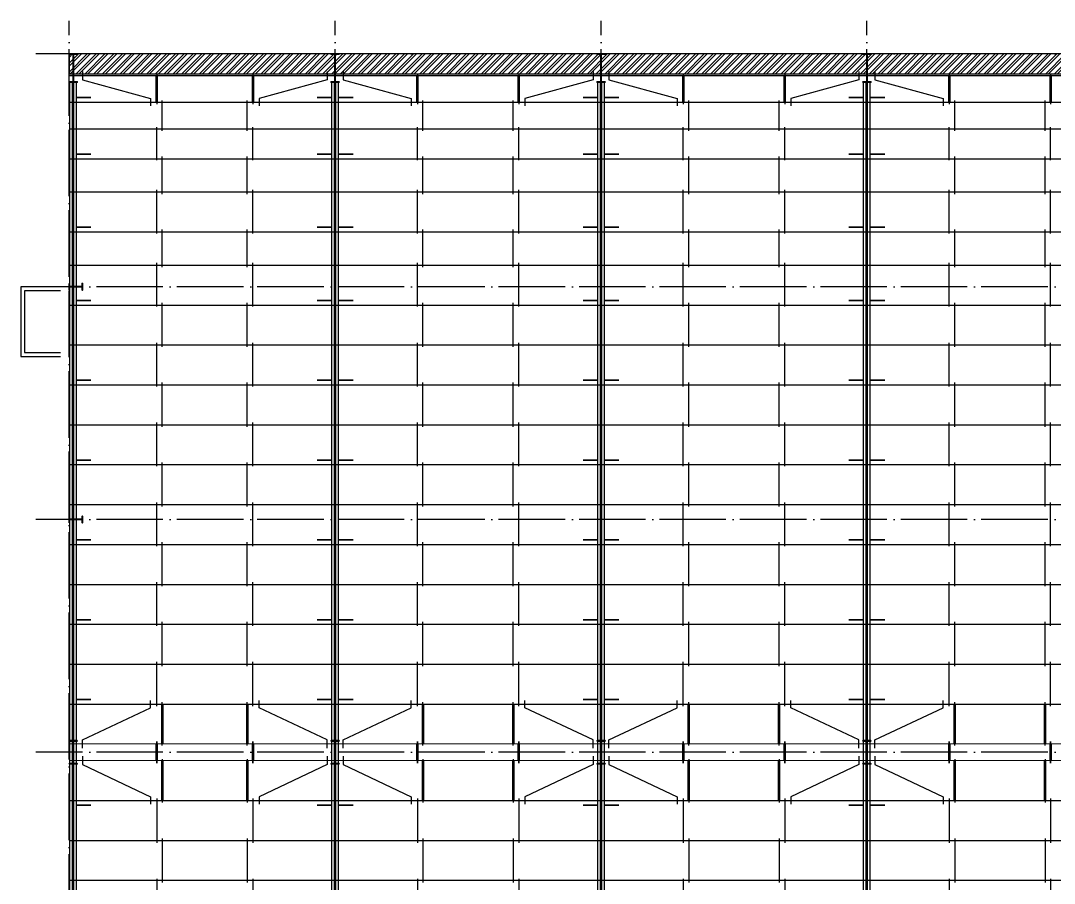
# Model space of a CAD drawing. Extents: x 492302 to 683319, y -252071 to 755100.
# Drawn here: x 526029 to 557127, y 209929 to 235869 of the extents above; entities that cross this region are included whole.
import ezdxf

# ---------------------------------------------------------------- set-up
doc = ezdxf.new("R2010")
doc.units = 0
doc.header["$LTSCALE"] = 1000
doc.header["$MEASUREMENT"] = 0
doc.linetypes.add('DASH', pattern=[0.35, 0.25, -0.1])
doc.linetypes.add('DOTE', pattern=[2.42, 2, -0.2, 0.02, -0.2])
for name, color, linetype in [('0 - 屋顶线', 150, 'Continuous'), ('3T_WOOD', 21, 'Continuous'), ('DOTE', 14, 'DOTE'), ('SURFACE', 6, 'Continuous'), ('屋面隅撑', 7, 'Continuous'), ('檩条拉条', 253, 'Continuous')]:
    doc.layers.add(name, color=color, linetype=linetype)
doc.layers.add('Pkpm_柱子', color=3, linetype='Continuous', lineweight=35)

# ---------------------------------------------------------------- blocks, each defined once
blk = doc.blocks.new('AW3423W423423423')
at = {"layer": 'Pkpm_柱子'}
for points in [[(389957, 234869), (389957, 234857), (389842, 234857), (389842, 234031), (389957, 234031), (389957, 234019), (389717, 234019), (389717, 234031), (389832, 234031), (389832, 234857), (389717, 234857), (389717, 234869)], [(397837, 234869), (397837, 234857), (397722, 234857), (397722, 234031), (397837, 234031), (397837, 234019), (397597, 234019), (397597, 234031), (397712, 234031), (397712, 234857), (397597, 234857), (397597, 234869)], [(405837, 234869), (405837, 234857), (405722, 234857), (405722, 234031), (405837, 234031), (405837, 234019), (405597, 234019), (405597, 234031), (405712, 234031), (405712, 234857), (405597, 234857), (405597, 234869)], [(413837, 234869), (413837, 234857), (413722, 234857), (413722, 234031), (413837, 234031), (413837, 234019), (413597, 234019), (413597, 234031), (413712, 234031), (413712, 234857), (413597, 234857), (413597, 234869)], [(389717, 227969), (389729, 227969), (389729, 227874), (390105, 227874), (390105, 227969), (390117, 227969), (390117, 227769), (390105, 227769), (390105, 227864), (389729, 227864), (389729, 227769), (389717, 227769)], [(389717, 220969), (389729, 220969), (389729, 220874), (390105, 220874), (390105, 220969), (390117, 220969), (390117, 220769), (390105, 220769), (390105, 220864), (389729, 220864), (389729, 220769), (389717, 220769)], [(389957, 214219), (389957, 214207), (389842, 214207), (389842, 213531), (389957, 213531), (389957, 213519), (389717, 213519), (389717, 213531), (389832, 213531), (389832, 214207), (389717, 214207), (389717, 214219)], [(397837, 214219), (397837, 214207), (397722, 214207), (397722, 213531), (397837, 213531), (397837, 213519), (397597, 213519), (397597, 213531), (397712, 213531), (397712, 214207), (397597, 214207), (397597, 214219)], [(405837, 214219), (405837, 214207), (405722, 214207), (405722, 213531), (405837, 213531), (405837, 213519), (405597, 213519), (405597, 213531), (405712, 213531), (405712, 214207), (405597, 214207), (405597, 214219)], [(413837, 214219), (413837, 214207), (413722, 214207), (413722, 213531), (413837, 213531), (413837, 213519), (413597, 213519), (413597, 213531), (413712, 213531), (413712, 214207), (413597, 214207), (413597, 214219)]]:
    blk.add_hatch(color=256, dxfattribs=at).paths.add_polyline_path(points)
for points in [[(389957, 234869), (389957, 234857), (389842, 234857), (389842, 234031), (389957, 234031), (389957, 234019), (389717, 234019), (389717, 234031), (389832, 234031), (389832, 234857), (389717, 234857), (389717, 234869)], [(397837, 234869), (397837, 234857), (397722, 234857), (397722, 234031), (397837, 234031), (397837, 234019), (397597, 234019), (397597, 234031), (397712, 234031), (397712, 234857), (397597, 234857), (397597, 234869)], [(405837, 234869), (405837, 234857), (405722, 234857), (405722, 234031), (405837, 234031), (405837, 234019), (405597, 234019), (405597, 234031), (405712, 234031), (405712, 234857), (405597, 234857), (405597, 234869)], [(413837, 234869), (413837, 234857), (413722, 234857), (413722, 234031), (413837, 234031), (413837, 234019), (413597, 234019), (413597, 234031), (413712, 234031), (413712, 234857), (413597, 234857), (413597, 234869)], [(389717, 227969), (389729, 227969), (389729, 227874), (390105, 227874), (390105, 227969), (390117, 227969), (390117, 227769), (390105, 227769), (390105, 227864), (389729, 227864), (389729, 227769), (389717, 227769)], [(389717, 220969), (389729, 220969), (389729, 220874), (390105, 220874), (390105, 220969), (390117, 220969), (390117, 220769), (390105, 220769), (390105, 220864), (389729, 220864), (389729, 220769), (389717, 220769)], [(389957, 214219), (389957, 214207), (389842, 214207), (389842, 213531), (389957, 213531), (389957, 213519), (389717, 213519), (389717, 213531), (389832, 213531), (389832, 214207), (389717, 214207), (389717, 214219)], [(397837, 214219), (397837, 214207), (397722, 214207), (397722, 213531), (397837, 213531), (397837, 213519), (397597, 213519), (397597, 213531), (397712, 213531), (397712, 214207), (397597, 214207), (397597, 214219)], [(405837, 214219), (405837, 214207), (405722, 214207), (405722, 213531), (405837, 213531), (405837, 213519), (405597, 213519), (405597, 213531), (405712, 213531), (405712, 214207), (405597, 214207), (405597, 214219)], [(413837, 214219), (413837, 214207), (413722, 214207), (413722, 213531), (413837, 213531), (413837, 213519), (413597, 213519), (413597, 213531), (413712, 213531), (413712, 214207), (413597, 214207), (413597, 214219)]]:
    blk.add_lwpolyline(points, close=True, dxfattribs=at)

msp = doc.modelspace()

# ---------------------------------------------------------------- hatches: boundary and pattern name
at = {"ltscale": 0.5}
h = msp.add_hatch(dxfattribs=at)
h.set_pattern_fill('金属', color=1, scale=75, angle=-360, style=0)
h.set_pattern_definition([(45, (-1051903.61, 258914), (-132.582521, 132.582521), []), (45, (-1051815.22, 258914), (-132.582521, 132.582521), [])])
h.paths.add_polyline_path([(527489.4, 234268.9), (599489.4, 234268.9), (599489.4, 234868.9), (527489.4, 234868.9)])

# ---------------------------------------------------------------- linework, layer by layer
at = {"color": 2}
for p, q in [((530122.8, 234257.6), (530122.8, 233362.1)), ((533015, 234257.6), (533015, 233362.1)), ((537963.8, 234257.6), (537963.8, 233362.1)), ((541015, 234257.6), (541015, 233362.1)), ((545963.8, 234257.6), (545963.8, 233362.1)), ((549015, 234257.6), (549015, 233362.1)), ((553963.8, 234257.6), (553963.8, 233362.1)), ((557015, 234257.6), (557015, 233362.1)), ((530290.1, 232555.1), (530290.1, 233469.5)), ((532847.7, 232555.1), (532847.7, 233469.5)), ((538131.1, 232555.1), (538131.1, 233469.5)), ((540847.7, 232555.1), (540847.7, 233469.5)), ((546131.1, 232555.1), (546131.1, 233469.5)), ((548847.7, 232555.1), (548847.7, 233469.5)), ((554131.1, 232555.1), (554131.1, 233469.5)), ((556847.7, 232555.1), (556847.7, 233469.5)), ((530122.8, 231671.2), (530122.8, 232670.4)), ((533015, 231671.2), (533015, 232670.4)), ((537963.8, 231671.2), (537963.8, 232670.4)), ((541015, 231671.2), (541015, 232670.4)), ((545963.8, 231671.2), (545963.8, 232670.4)), ((549015, 231671.2), (549015, 232670.4)), ((553963.8, 231671.2), (553963.8, 232670.4)), ((557015, 231671.2), (557015, 232670.4)), ((530290.1, 230655.1), (530290.1, 231787.5)), ((532847.7, 230655.1), (532847.7, 231787.5)), ((538131.1, 230655.1), (538131.1, 231787.5)), ((540847.7, 230655.1), (540847.7, 231787.5)), ((546131.1, 230655.1), (546131.1, 231787.5)), ((548847.7, 230655.1), (548847.7, 231787.5)), ((554131.1, 230655.1), (554131.1, 231787.5)), ((556847.7, 230655.1), (556847.7, 231787.5)), ((530122.8, 229471.2), (530122.8, 230784)), ((533015, 229471.2), (533015, 230784)), ((537963.8, 229471.2), (537963.8, 230784)), ((541015, 229471.2), (541015, 230784)), ((545963.8, 229471.2), (545963.8, 230784)), ((549015, 229471.2), (549015, 230784)), ((553963.8, 229471.2), (553963.8, 230784)), ((557015, 229471.2), (557015, 230784)), ((530290.1, 228455.1), (530290.1, 229587.5)), ((532847.7, 228455.1), (532847.7, 229587.5)), ((538131.1, 228455.1), (538131.1, 229587.5)), ((540847.7, 228455.1), (540847.7, 229587.5)), ((546131.1, 228455.1), (546131.1, 229587.5)), ((548847.7, 228455.1), (548847.7, 229587.5)), ((554131.1, 228455.1), (554131.1, 229587.5)), ((556847.7, 228455.1), (556847.7, 229587.5)), ((530122.8, 227271.2), (530122.8, 228584)), ((533015, 227271.2), (533015, 228584)), ((537963.8, 227271.2), (537963.8, 228584)), ((541015, 227271.2), (541015, 228584)), ((545963.8, 227271.2), (545963.8, 228584)), ((549015, 227271.2), (549015, 228584)), ((553963.8, 227271.2), (553963.8, 228584)), ((557015, 227271.2), (557015, 228584)), ((530290.1, 226060.4), (530290.1, 227387.5)), ((532847.7, 226060.4), (532847.7, 227387.5)), ((538131.1, 226060.4), (538131.1, 227387.5)), ((540847.7, 226060.4), (540847.7, 227387.5)), ((546131.1, 226060.4), (546131.1, 227387.5)), ((548847.7, 226060.4), (548847.7, 227387.5)), ((554131.1, 226060.4), (554131.1, 227387.5)), ((556847.7, 226060.4), (556847.7, 227387.5)), ((530122.8, 224871.2), (530122.8, 226184)), ((533015, 224871.2), (533015, 226184)), ((537963.8, 224871.2), (537963.8, 226184)), ((541015, 224871.2), (541015, 226184)), ((545963.8, 224871.2), (545963.8, 226184)), ((549015, 224871.2), (549015, 226184)), ((553963.8, 224871.2), (553963.8, 226184)), ((557015, 224871.2), (557015, 226184)), ((530290.1, 223660.4), (530290.1, 224987.5)), ((532847.7, 223660.4), (532847.7, 224987.5)), ((538131.1, 223660.4), (538131.1, 224987.5)), ((540847.7, 223660.4), (540847.7, 224987.5)), ((546131.1, 223660.4), (546131.1, 224987.5)), ((548847.7, 223660.4), (548847.7, 224987.5)), ((554131.1, 223660.4), (554131.1, 224987.5)), ((556847.7, 223660.4), (556847.7, 224987.5)), ((530122.8, 222471.2), (530122.8, 223784)), ((533015, 222471.2), (533015, 223784)), ((537963.8, 222471.2), (537963.8, 223784)), ((541015, 222471.2), (541015, 223784)), ((545963.8, 222471.2), (545963.8, 223784)), ((549015, 222471.2), (549015, 223784)), ((553963.8, 222471.2), (553963.8, 223784)), ((557015, 222471.2), (557015, 223784)), ((530290.1, 221260.4), (530290.1, 222587.5)), ((532847.7, 221260.4), (532847.7, 222587.5)), ((538131.1, 221260.4), (538131.1, 222587.5)), ((540847.7, 221260.4), (540847.7, 222587.5)), ((546131.1, 221260.4), (546131.1, 222587.5)), ((548847.7, 221260.4), (548847.7, 222587.5)), ((554131.1, 221260.4), (554131.1, 222587.5)), ((556847.7, 221260.4), (556847.7, 222587.5)), ((530122.8, 220071.2), (530122.8, 221384)), ((533015, 220071.2), (533015, 221384)), ((537963.8, 220071.2), (537963.8, 221384)), ((541015, 220071.2), (541015, 221384)), ((545963.8, 220071.2), (545963.8, 221384)), ((549015, 220071.2), (549015, 221384)), ((553963.8, 220071.2), (553963.8, 221384)), ((557015, 220071.2), (557015, 221384)), ((530290.1, 218860.4), (530290.1, 220187.5)), ((532847.7, 218860.4), (532847.7, 220187.5)), ((538131.1, 218860.4), (538131.1, 220187.5)), ((540847.7, 218860.4), (540847.7, 220187.5)), ((546131.1, 218860.4), (546131.1, 220187.5)), ((548847.7, 218860.4), (548847.7, 220187.5)), ((554131.1, 218860.4), (554131.1, 220187.5)), ((556847.7, 218860.4), (556847.7, 220187.5)), ((530122.8, 217671.2), (530122.8, 218984)), ((533015, 217671.2), (533015, 218984)), ((537963.8, 217671.2), (537963.8, 218984)), ((541015, 217671.2), (541015, 218984)), ((545963.8, 217671.2), (545963.8, 218984)), ((549015, 217671.2), (549015, 218984)), ((553963.8, 217671.2), (553963.8, 218984)), ((557015, 217671.2), (557015, 218984)), ((530290.1, 216460.4), (530290.1, 217787.5)), ((532847.7, 216460.4), (532847.7, 217787.5)), ((538131.1, 216460.4), (538131.1, 217787.5)), ((540847.7, 216460.4), (540847.7, 217787.5)), ((546131.1, 216460.4), (546131.1, 217787.5)), ((548847.7, 216460.4), (548847.7, 217787.5)), ((554131.1, 216460.4), (554131.1, 217787.5)), ((556847.7, 216460.4), (556847.7, 217787.5)), ((530122.8, 215259.2), (530122.8, 216587.7)), ((533015, 215259.2), (533015, 216587.7)), ((537963.8, 215259.2), (537963.8, 216587.7)), ((541015, 215259.2), (541015, 216587.7)), ((545963.8, 215259.2), (545963.8, 216587.7)), ((549015, 215259.2), (549015, 216587.7)), ((553963.8, 215259.2), (553963.8, 216587.7)), ((557015, 215259.2), (557015, 216587.7)), ((530290.1, 214075.9), (530290.1, 215375.4)), ((532847.7, 214075.9), (532847.7, 215375.4)), ((538131.1, 214075.9), (538131.1, 215375.4)), ((540847.7, 214075.9), (540847.7, 215375.4)), ((546131.1, 214075.9), (546131.1, 215375.4)), ((548847.7, 214075.9), (548847.7, 215375.4)), ((554131.1, 214075.9), (554131.1, 215375.4)), ((556847.7, 214075.9), (556847.7, 215375.4)), ((530122.8, 213554.5), (530122.8, 214195.3)), ((530122.8, 213554.5), (530122.8, 214195.3)), ((530122.8, 213554.5), (530122.8, 214195.3)), ((530122.8, 213554.5), (530122.8, 214195.3)), ((530122.8, 213554.5), (530122.8, 214195.3)), ((530122.8, 213554.5), (530122.8, 214195.3)), ((530122.8, 213554.5), (530122.8, 214195.3)), ((530122.8, 213554.5), (530122.8, 214195.3)), ((530122.8, 213550.5), (530122.8, 214191.3)), ((530122.8, 213550.5), (530122.8, 214191.3)), ((530122.8, 213550.5), (530122.8, 214191.3)), ((530122.8, 213550.5), (530122.8, 214191.3)), ((530122.8, 213550.5), (530122.8, 214191.3)), ((530122.8, 213550.5), (530122.8, 214191.3)), ((530122.8, 213550.5), (530122.8, 214191.3)), ((530122.8, 213550.5), (530122.8, 214191.3)), ((530122.8, 213550.5), (530122.8, 214191.3)), ((530122.8, 213550.5), (530122.8, 214191.3)), ((530122.8, 213550.5), (530122.8, 214191.3)), ((530122.8, 213550.5), (530122.8, 214191.3)), ((530122.8, 213550.5), (530122.8, 214191.3)), ((530122.8, 213550.5), (530122.8, 214191.3)), ((530122.8, 213550.5), (530122.8, 214191.3)), ((530122.8, 213550.5), (530122.8, 214191.3)), ((530122.8, 214191.3), (530122.8, 213550.5)), ((530122.8, 214191.3), (530122.8, 213550.5)), ((530122.8, 214191.3), (530122.8, 213550.5)), ((530122.8, 214191.3), (530122.8, 213550.5)), ((530122.8, 214191.3), (530122.8, 213550.5)), ((530122.8, 214191.3), (530122.8, 213550.5)), ((530122.8, 214191.3), (530122.8, 213550.5)), ((530122.8, 214191.3), (530122.8, 213550.5)), ((530122.8, 214187.3), (530122.8, 213546.5)), ((530122.8, 214187.3), (530122.8, 213546.5)), ((530122.8, 214187.3), (530122.8, 213546.5)), ((530122.8, 214187.3), (530122.8, 213546.5)), ((530122.8, 214187.3), (530122.8, 213546.5)), ((530122.8, 214187.3), (530122.8, 213546.5)), ((530122.8, 214187.3), (530122.8, 213546.5)), ((530122.8, 214187.3), (530122.8, 213546.5)), ((530122.8, 213546.5), (530122.8, 214187.3)), ((530122.8, 213546.5), (530122.8, 214187.3)), ((530122.8, 213546.5), (530122.8, 214187.3)), ((530122.8, 213546.5), (530122.8, 214187.3)), ((530122.8, 213546.5), (530122.8, 214187.3)), ((530122.8, 213546.5), (530122.8, 214187.3)), ((530122.8, 213546.5), (530122.8, 214187.3)), ((530122.8, 213546.5), (530122.8, 214187.3)), ((530122.8, 214187.3), (530122.8, 213546.5)), ((530122.8, 214187.3), (530122.8, 213546.5)), ((530122.8, 214187.3), (530122.8, 213546.5)), ((530122.8, 214187.3), (530122.8, 213546.5)), ((530122.8, 214187.3), (530122.8, 213546.5)), ((530122.8, 214187.3), (530122.8, 213546.5)), ((530122.8, 214187.3), (530122.8, 213546.5)), ((530122.8, 214187.3), (530122.8, 213546.5)), ((530122.8, 214183.3), (530122.8, 213542.5)), ((530122.8, 214183.3), (530122.8, 213542.5)), ((530122.8, 214183.3), (530122.8, 213542.5)), ((530122.8, 214183.3), (530122.8, 213542.5)), ((530122.8, 214183.3), (530122.8, 213542.5)), ((530122.8, 214183.3), (530122.8, 213542.5)), ((530122.8, 214183.3), (530122.8, 213542.5)), ((530122.8, 214183.3), (530122.8, 213542.5)), ((533015, 213554.5), (533015, 214195.3)), ((533015, 213554.5), (533015, 214195.3)), ((533015, 213554.5), (533015, 214195.3)), ((533015, 213554.5), (533015, 214195.3)), ((533015, 213554.5), (533015, 214195.3)), ((533015, 213554.5), (533015, 214195.3)), ((533015, 213554.5), (533015, 214195.3)), ((533015, 213554.5), (533015, 214195.3)), ((533015, 213550.5), (533015, 214191.3)), ((533015, 213550.5), (533015, 214191.3)), ((533015, 213550.5), (533015, 214191.3)), ((533015, 213550.5), (533015, 214191.3)), ((533015, 213550.5), (533015, 214191.3)), ((533015, 213550.5), (533015, 214191.3)), ((533015, 213550.5), (533015, 214191.3)), ((533015, 213550.5), (533015, 214191.3)), ((533015, 213550.5), (533015, 214191.3)), ((533015, 213550.5), (533015, 214191.3)), ((533015, 213550.5), (533015, 214191.3)), ((533015, 213550.5), (533015, 214191.3)), ((533015, 213550.5), (533015, 214191.3)), ((533015, 213550.5), (533015, 214191.3)), ((533015, 213550.5), (533015, 214191.3)), ((533015, 213550.5), (533015, 214191.3)), ((533015, 214191.3), (533015, 213550.5)), ((533015, 214191.3), (533015, 213550.5)), ((533015, 214191.3), (533015, 213550.5)), ((533015, 214191.3), (533015, 213550.5)), ((533015, 214191.3), (533015, 213550.5)), ((533015, 214191.3), (533015, 213550.5)), ((533015, 214191.3), (533015, 213550.5)), ((533015, 214191.3), (533015, 213550.5)), ((533015, 214187.3), (533015, 213546.5)), ((533015, 214187.3), (533015, 213546.5)), ((533015, 214187.3), (533015, 213546.5)), ((533015, 214187.3), (533015, 213546.5)), ((533015, 214187.3), (533015, 213546.5)), ((533015, 214187.3), (533015, 213546.5)), ((533015, 214187.3), (533015, 213546.5)), ((533015, 214187.3), (533015, 213546.5)), ((533015, 213546.5), (533015, 214187.3)), ((533015, 213546.5), (533015, 214187.3)), ((533015, 213546.5), (533015, 214187.3)), ((533015, 213546.5), (533015, 214187.3)), ((533015, 213546.5), (533015, 214187.3)), ((533015, 213546.5), (533015, 214187.3)), ((533015, 213546.5), (533015, 214187.3)), ((533015, 213546.5), (533015, 214187.3)), ((533015, 214187.3), (533015, 213546.5)), ((533015, 214187.3), (533015, 213546.5)), ((533015, 214187.3), (533015, 213546.5)), ((533015, 214187.3), (533015, 213546.5)), ((533015, 214187.3), (533015, 213546.5)), ((533015, 214187.3), (533015, 213546.5)), ((533015, 214187.3), (533015, 213546.5)), ((533015, 214187.3), (533015, 213546.5)), ((533015, 214183.3), (533015, 213542.5)), ((533015, 214183.3), (533015, 213542.5)), ((533015, 214183.3), (533015, 213542.5)), ((533015, 214183.3), (533015, 213542.5)), ((533015, 214183.3), (533015, 213542.5)), ((533015, 214183.3), (533015, 213542.5)), ((533015, 214183.3), (533015, 213542.5)), ((533015, 214183.3), (533015, 213542.5)), ((537963.8, 213554.5), (537963.8, 214195.3)), ((537963.8, 213554.5), (537963.8, 214195.3)), ((537963.8, 213554.5), (537963.8, 214195.3)), ((537963.8, 213554.5), (537963.8, 214195.3)), ((537963.8, 213554.5), (537963.8, 214195.3)), ((537963.8, 213554.5), (537963.8, 214195.3)), ((537963.8, 213554.5), (537963.8, 214195.3)), ((537963.8, 213554.5), (537963.8, 214195.3)), ((537963.8, 213550.5), (537963.8, 214191.3)), ((537963.8, 213550.5), (537963.8, 214191.3)), ((537963.8, 213550.5), (537963.8, 214191.3)), ((537963.8, 213550.5), (537963.8, 214191.3)), ((537963.8, 213550.5), (537963.8, 214191.3)), ((537963.8, 213550.5), (537963.8, 214191.3)), ((537963.8, 213550.5), (537963.8, 214191.3)), ((537963.8, 213550.5), (537963.8, 214191.3)), ((537963.8, 213550.5), (537963.8, 214191.3)), ((537963.8, 213550.5), (537963.8, 214191.3)), ((537963.8, 213550.5), (537963.8, 214191.3)), ((537963.8, 213550.5), (537963.8, 214191.3)), ((537963.8, 213550.5), (537963.8, 214191.3)), ((537963.8, 213550.5), (537963.8, 214191.3)), ((537963.8, 213550.5), (537963.8, 214191.3)), ((537963.8, 213550.5), (537963.8, 214191.3)), ((537963.8, 214191.3), (537963.8, 213550.5)), ((537963.8, 214191.3), (537963.8, 213550.5)), ((537963.8, 214191.3), (537963.8, 213550.5)), ((537963.8, 214191.3), (537963.8, 213550.5)), ((537963.8, 214191.3), (537963.8, 213550.5)), ((537963.8, 214191.3), (537963.8, 213550.5)), ((537963.8, 214191.3), (537963.8, 213550.5)), ((537963.8, 214191.3), (537963.8, 213550.5)), ((537963.8, 214187.3), (537963.8, 213546.5)), ((537963.8, 214187.3), (537963.8, 213546.5)), ((537963.8, 214187.3), (537963.8, 213546.5)), ((537963.8, 214187.3), (537963.8, 213546.5)), ((537963.8, 214187.3), (537963.8, 213546.5)), ((537963.8, 214187.3), (537963.8, 213546.5)), ((537963.8, 214187.3), (537963.8, 213546.5)), ((537963.8, 214187.3), (537963.8, 213546.5)), ((537963.8, 213546.5), (537963.8, 214187.3)), ((537963.8, 213546.5), (537963.8, 214187.3)), ((537963.8, 213546.5), (537963.8, 214187.3)), ((537963.8, 213546.5), (537963.8, 214187.3)), ((537963.8, 213546.5), (537963.8, 214187.3)), ((537963.8, 213546.5), (537963.8, 214187.3)), ((537963.8, 213546.5), (537963.8, 214187.3)), ((537963.8, 213546.5), (537963.8, 214187.3)), ((537963.8, 214187.3), (537963.8, 213546.5)), ((537963.8, 214187.3), (537963.8, 213546.5)), ((537963.8, 214187.3), (537963.8, 213546.5)), ((537963.8, 214187.3), (537963.8, 213546.5)), ((537963.8, 214187.3), (537963.8, 213546.5)), ((537963.8, 214187.3), (537963.8, 213546.5)), ((537963.8, 214187.3), (537963.8, 213546.5)), ((537963.8, 214187.3), (537963.8, 213546.5)), ((537963.8, 214183.3), (537963.8, 213542.5)), ((537963.8, 214183.3), (537963.8, 213542.5)), ((537963.8, 214183.3), (537963.8, 213542.5)), ((537963.8, 214183.3), (537963.8, 213542.5)), ((537963.8, 214183.3), (537963.8, 213542.5)), ((537963.8, 214183.3), (537963.8, 213542.5)), ((537963.8, 214183.3), (537963.8, 213542.5)), ((537963.8, 214183.3), (537963.8, 213542.5)), ((541015, 213554.5), (541015, 214195.3)), ((541015, 213554.5), (541015, 214195.3)), ((541015, 213554.5), (541015, 214195.3)), ((541015, 213554.5), (541015, 214195.3)), ((541015, 213554.5), (541015, 214195.3)), ((541015, 213554.5), (541015, 214195.3)), ((541015, 213554.5), (541015, 214195.3)), ((541015, 213554.5), (541015, 214195.3)), ((541015, 213550.5), (541015, 214191.3)), ((541015, 213550.5), (541015, 214191.3)), ((541015, 213550.5), (541015, 214191.3)), ((541015, 213550.5), (541015, 214191.3)), ((541015, 213550.5), (541015, 214191.3)), ((541015, 213550.5), (541015, 214191.3)), ((541015, 213550.5), (541015, 214191.3)), ((541015, 213550.5), (541015, 214191.3)), ((541015, 213550.5), (541015, 214191.3)), ((541015, 213550.5), (541015, 214191.3)), ((541015, 213550.5), (541015, 214191.3)), ((541015, 213550.5), (541015, 214191.3)), ((541015, 213550.5), (541015, 214191.3)), ((541015, 213550.5), (541015, 214191.3)), ((541015, 213550.5), (541015, 214191.3)), ((541015, 213550.5), (541015, 214191.3)), ((541015, 214191.3), (541015, 213550.5)), ((541015, 214191.3), (541015, 213550.5)), ((541015, 214191.3), (541015, 213550.5)), ((541015, 214191.3), (541015, 213550.5)), ((541015, 214191.3), (541015, 213550.5)), ((541015, 214191.3), (541015, 213550.5)), ((541015, 214191.3), (541015, 213550.5)), ((541015, 214191.3), (541015, 213550.5)), ((541015, 214187.3), (541015, 213546.5)), ((541015, 214187.3), (541015, 213546.5)), ((541015, 214187.3), (541015, 213546.5)), ((541015, 214187.3), (541015, 213546.5)), ((541015, 214187.3), (541015, 213546.5)), ((541015, 214187.3), (541015, 213546.5)), ((541015, 214187.3), (541015, 213546.5)), ((541015, 214187.3), (541015, 213546.5)), ((541015, 213546.5), (541015, 214187.3)), ((541015, 213546.5), (541015, 214187.3)), ((541015, 213546.5), (541015, 214187.3)), ((541015, 213546.5), (541015, 214187.3)), ((541015, 213546.5), (541015, 214187.3)), ((541015, 213546.5), (541015, 214187.3)), ((541015, 213546.5), (541015, 214187.3)), ((541015, 213546.5), (541015, 214187.3)), ((541015, 214187.3), (541015, 213546.5)), ((541015, 214187.3), (541015, 213546.5)), ((541015, 214187.3), (541015, 213546.5)), ((541015, 214187.3), (541015, 213546.5)), ((541015, 214187.3), (541015, 213546.5)), ((541015, 214187.3), (541015, 213546.5)), ((541015, 214187.3), (541015, 213546.5)), ((541015, 214187.3), (541015, 213546.5)), ((541015, 214183.3), (541015, 213542.5)), ((541015, 214183.3), (541015, 213542.5)), ((541015, 214183.3), (541015, 213542.5)), ((541015, 214183.3), (541015, 213542.5)), ((541015, 214183.3), (541015, 213542.5)), ((541015, 214183.3), (541015, 213542.5)), ((541015, 214183.3), (541015, 213542.5)), ((541015, 214183.3), (541015, 213542.5)), ((545963.8, 213554.5), (545963.8, 214195.3)), ((545963.8, 213554.5), (545963.8, 214195.3)), ((545963.8, 213554.5), (545963.8, 214195.3)), ((545963.8, 213554.5), (545963.8, 214195.3)), ((545963.8, 213554.5), (545963.8, 214195.3)), ((545963.8, 213554.5), (545963.8, 214195.3)), ((545963.8, 213554.5), (545963.8, 214195.3)), ((545963.8, 213554.5), (545963.8, 214195.3)), ((545963.8, 213550.5), (545963.8, 214191.3)), ((545963.8, 213550.5), (545963.8, 214191.3)), ((545963.8, 213550.5), (545963.8, 214191.3)), ((545963.8, 213550.5), (545963.8, 214191.3)), ((545963.8, 213550.5), (545963.8, 214191.3)), ((545963.8, 213550.5), (545963.8, 214191.3)), ((545963.8, 213550.5), (545963.8, 214191.3)), ((545963.8, 213550.5), (545963.8, 214191.3)), ((545963.8, 213550.5), (545963.8, 214191.3)), ((545963.8, 213550.5), (545963.8, 214191.3)), ((545963.8, 213550.5), (545963.8, 214191.3)), ((545963.8, 213550.5), (545963.8, 214191.3)), ((545963.8, 213550.5), (545963.8, 214191.3)), ((545963.8, 213550.5), (545963.8, 214191.3)), ((545963.8, 213550.5), (545963.8, 214191.3)), ((545963.8, 213550.5), (545963.8, 214191.3)), ((545963.8, 214191.3), (545963.8, 213550.5)), ((545963.8, 214191.3), (545963.8, 213550.5)), ((545963.8, 214191.3), (545963.8, 213550.5)), ((545963.8, 214191.3), (545963.8, 213550.5)), ((545963.8, 214191.3), (545963.8, 213550.5)), ((545963.8, 214191.3), (545963.8, 213550.5)), ((545963.8, 214191.3), (545963.8, 213550.5)), ((545963.8, 214191.3), (545963.8, 213550.5)), ((545963.8, 214187.3), (545963.8, 213546.5)), ((545963.8, 214187.3), (545963.8, 213546.5)), ((545963.8, 214187.3), (545963.8, 213546.5)), ((545963.8, 214187.3), (545963.8, 213546.5)), ((545963.8, 214187.3), (545963.8, 213546.5)), ((545963.8, 214187.3), (545963.8, 213546.5)), ((545963.8, 214187.3), (545963.8, 213546.5)), ((545963.8, 214187.3), (545963.8, 213546.5)), ((545963.8, 213546.5), (545963.8, 214187.3)), ((545963.8, 213546.5), (545963.8, 214187.3)), ((545963.8, 213546.5), (545963.8, 214187.3)), ((545963.8, 213546.5), (545963.8, 214187.3)), ((545963.8, 213546.5), (545963.8, 214187.3)), ((545963.8, 213546.5), (545963.8, 214187.3)), ((545963.8, 213546.5), (545963.8, 214187.3)), ((545963.8, 213546.5), (545963.8, 214187.3)), ((545963.8, 214187.3), (545963.8, 213546.5)), ((545963.8, 214187.3), (545963.8, 213546.5)), ((545963.8, 214187.3), (545963.8, 213546.5)), ((545963.8, 214187.3), (545963.8, 213546.5)), ((545963.8, 214187.3), (545963.8, 213546.5)), ((545963.8, 214187.3), (545963.8, 213546.5)), ((545963.8, 214187.3), (545963.8, 213546.5)), ((545963.8, 214187.3), (545963.8, 213546.5)), ((545963.8, 214183.3), (545963.8, 213542.5)), ((545963.8, 214183.3), (545963.8, 213542.5)), ((545963.8, 214183.3), (545963.8, 213542.5)), ((545963.8, 214183.3), (545963.8, 213542.5)), ((545963.8, 214183.3), (545963.8, 213542.5)), ((545963.8, 214183.3), (545963.8, 213542.5)), ((545963.8, 214183.3), (545963.8, 213542.5)), ((545963.8, 214183.3), (545963.8, 213542.5)), ((549015, 213554.5), (549015, 214195.3)), ((549015, 213554.5), (549015, 214195.3)), ((549015, 213554.5), (549015, 214195.3)), ((549015, 213554.5), (549015, 214195.3)), ((549015, 213554.5), (549015, 214195.3)), ((549015, 213554.5), (549015, 214195.3)), ((549015, 213554.5), (549015, 214195.3)), ((549015, 213554.5), (549015, 214195.3)), ((549015, 213550.5), (549015, 214191.3)), ((549015, 213550.5), (549015, 214191.3)), ((549015, 213550.5), (549015, 214191.3)), ((549015, 213550.5), (549015, 214191.3)), ((549015, 213550.5), (549015, 214191.3)), ((549015, 213550.5), (549015, 214191.3)), ((549015, 213550.5), (549015, 214191.3)), ((549015, 213550.5), (549015, 214191.3)), ((549015, 213550.5), (549015, 214191.3)), ((549015, 213550.5), (549015, 214191.3)), ((549015, 213550.5), (549015, 214191.3)), ((549015, 213550.5), (549015, 214191.3)), ((549015, 213550.5), (549015, 214191.3)), ((549015, 213550.5), (549015, 214191.3)), ((549015, 213550.5), (549015, 214191.3)), ((549015, 213550.5), (549015, 214191.3)), ((549015, 214191.3), (549015, 213550.5)), ((549015, 214191.3), (549015, 213550.5)), ((549015, 214191.3), (549015, 213550.5)), ((549015, 214191.3), (549015, 213550.5)), ((549015, 214191.3), (549015, 213550.5)), ((549015, 214191.3), (549015, 213550.5)), ((549015, 214191.3), (549015, 213550.5)), ((549015, 214191.3), (549015, 213550.5)), ((549015, 214187.3), (549015, 213546.5)), ((549015, 214187.3), (549015, 213546.5)), ((549015, 214187.3), (549015, 213546.5)), ((549015, 214187.3), (549015, 213546.5)), ((549015, 214187.3), (549015, 213546.5)), ((549015, 214187.3), (549015, 213546.5)), ((549015, 214187.3), (549015, 213546.5)), ((549015, 214187.3), (549015, 213546.5)), ((549015, 213546.5), (549015, 214187.3)), ((549015, 213546.5), (549015, 214187.3)), ((549015, 213546.5), (549015, 214187.3)), ((549015, 213546.5), (549015, 214187.3)), ((549015, 213546.5), (549015, 214187.3)), ((549015, 213546.5), (549015, 214187.3)), ((549015, 213546.5), (549015, 214187.3)), ((549015, 213546.5), (549015, 214187.3)), ((549015, 214187.3), (549015, 213546.5)), ((549015, 214187.3), (549015, 213546.5)), ((549015, 214187.3), (549015, 213546.5)), ((549015, 214187.3), (549015, 213546.5)), ((549015, 214187.3), (549015, 213546.5)), ((549015, 214187.3), (549015, 213546.5)), ((549015, 214187.3), (549015, 213546.5)), ((549015, 214187.3), (549015, 213546.5)), ((549015, 214183.3), (549015, 213542.5)), ((549015, 214183.3), (549015, 213542.5)), ((549015, 214183.3), (549015, 213542.5)), ((549015, 214183.3), (549015, 213542.5)), ((549015, 214183.3), (549015, 213542.5)), ((549015, 214183.3), (549015, 213542.5)), ((549015, 214183.3), (549015, 213542.5)), ((549015, 214183.3), (549015, 213542.5)), ((553963.8, 213554.5), (553963.8, 214195.3)), ((553963.8, 213554.5), (553963.8, 214195.3)), ((553963.8, 213554.5), (553963.8, 214195.3)), ((553963.8, 213554.5), (553963.8, 214195.3)), ((553963.8, 213554.5), (553963.8, 214195.3)), ((553963.8, 213554.5), (553963.8, 214195.3)), ((553963.8, 213554.5), (553963.8, 214195.3)), ((553963.8, 213554.5), (553963.8, 214195.3)), ((553963.8, 213550.5), (553963.8, 214191.3)), ((553963.8, 213550.5), (553963.8, 214191.3)), ((553963.8, 213550.5), (553963.8, 214191.3)), ((553963.8, 213550.5), (553963.8, 214191.3)), ((553963.8, 213550.5), (553963.8, 214191.3)), ((553963.8, 213550.5), (553963.8, 214191.3)), ((553963.8, 213550.5), (553963.8, 214191.3)), ((553963.8, 213550.5), (553963.8, 214191.3)), ((553963.8, 213550.5), (553963.8, 214191.3)), ((553963.8, 213550.5), (553963.8, 214191.3)), ((553963.8, 213550.5), (553963.8, 214191.3)), ((553963.8, 213550.5), (553963.8, 214191.3)), ((553963.8, 213550.5), (553963.8, 214191.3)), ((553963.8, 213550.5), (553963.8, 214191.3)), ((553963.8, 213550.5), (553963.8, 214191.3)), ((553963.8, 213550.5), (553963.8, 214191.3)), ((553963.8, 214191.3), (553963.8, 213550.5)), ((553963.8, 214191.3), (553963.8, 213550.5)), ((553963.8, 214191.3), (553963.8, 213550.5)), ((553963.8, 214191.3), (553963.8, 213550.5)), ((553963.8, 214191.3), (553963.8, 213550.5)), ((553963.8, 214191.3), (553963.8, 213550.5)), ((553963.8, 214191.3), (553963.8, 213550.5)), ((553963.8, 214191.3), (553963.8, 213550.5)), ((553963.8, 214187.3), (553963.8, 213546.5)), ((553963.8, 214187.3), (553963.8, 213546.5)), ((553963.8, 214187.3), (553963.8, 213546.5)), ((553963.8, 214187.3), (553963.8, 213546.5)), ((553963.8, 214187.3), (553963.8, 213546.5)), ((553963.8, 214187.3), (553963.8, 213546.5)), ((553963.8, 214187.3), (553963.8, 213546.5)), ((553963.8, 214187.3), (553963.8, 213546.5)), ((553963.8, 213546.5), (553963.8, 214187.3)), ((553963.8, 213546.5), (553963.8, 214187.3)), ((553963.8, 213546.5), (553963.8, 214187.3)), ((553963.8, 213546.5), (553963.8, 214187.3)), ((553963.8, 213546.5), (553963.8, 214187.3)), ((553963.8, 213546.5), (553963.8, 214187.3)), ((553963.8, 213546.5), (553963.8, 214187.3)), ((553963.8, 213546.5), (553963.8, 214187.3)), ((553963.8, 214187.3), (553963.8, 213546.5)), ((553963.8, 214187.3), (553963.8, 213546.5)), ((553963.8, 214187.3), (553963.8, 213546.5)), ((553963.8, 214187.3), (553963.8, 213546.5)), ((553963.8, 214187.3), (553963.8, 213546.5)), ((553963.8, 214187.3), (553963.8, 213546.5)), ((553963.8, 214187.3), (553963.8, 213546.5)), ((553963.8, 214187.3), (553963.8, 213546.5)), ((553963.8, 214183.3), (553963.8, 213542.5)), ((553963.8, 214183.3), (553963.8, 213542.5)), ((553963.8, 214183.3), (553963.8, 213542.5)), ((553963.8, 214183.3), (553963.8, 213542.5)), ((553963.8, 214183.3), (553963.8, 213542.5)), ((553963.8, 214183.3), (553963.8, 213542.5)), ((553963.8, 214183.3), (553963.8, 213542.5)), ((553963.8, 214183.3), (553963.8, 213542.5)), ((557015, 213554.5), (557015, 214195.3)), ((557015, 213554.5), (557015, 214195.3)), ((557015, 213554.5), (557015, 214195.3)), ((557015, 213554.5), (557015, 214195.3)), ((557015, 213554.5), (557015, 214195.3)), ((557015, 213554.5), (557015, 214195.3)), ((557015, 213554.5), (557015, 214195.3)), ((557015, 213554.5), (557015, 214195.3)), ((557015, 213550.5), (557015, 214191.3)), ((557015, 213550.5), (557015, 214191.3)), ((557015, 213550.5), (557015, 214191.3)), ((557015, 213550.5), (557015, 214191.3)), ((557015, 213550.5), (557015, 214191.3)), ((557015, 213550.5), (557015, 214191.3)), ((557015, 213550.5), (557015, 214191.3)), ((557015, 213550.5), (557015, 214191.3)), ((557015, 213550.5), (557015, 214191.3)), ((557015, 213550.5), (557015, 214191.3)), ((557015, 213550.5), (557015, 214191.3)), ((557015, 213550.5), (557015, 214191.3)), ((557015, 213550.5), (557015, 214191.3)), ((557015, 213550.5), (557015, 214191.3)), ((557015, 213550.5), (557015, 214191.3)), ((557015, 213550.5), (557015, 214191.3)), ((557015, 214191.3), (557015, 213550.5)), ((557015, 214191.3), (557015, 213550.5)), ((557015, 214191.3), (557015, 213550.5)), ((557015, 214191.3), (557015, 213550.5)), ((557015, 214191.3), (557015, 213550.5)), ((557015, 214191.3), (557015, 213550.5)), ((557015, 214191.3), (557015, 213550.5)), ((557015, 214191.3), (557015, 213550.5)), ((557015, 214187.3), (557015, 213546.5)), ((557015, 214187.3), (557015, 213546.5)), ((557015, 214187.3), (557015, 213546.5)), ((557015, 214187.3), (557015, 213546.5)), ((557015, 214187.3), (557015, 213546.5)), ((557015, 214187.3), (557015, 213546.5)), ((557015, 214187.3), (557015, 213546.5)), ((557015, 214187.3), (557015, 213546.5)), ((557015, 213546.5), (557015, 214187.3)), ((557015, 213546.5), (557015, 214187.3)), ((557015, 213546.5), (557015, 214187.3)), ((557015, 213546.5), (557015, 214187.3)), ((557015, 213546.5), (557015, 214187.3)), ((557015, 213546.5), (557015, 214187.3)), ((557015, 213546.5), (557015, 214187.3)), ((557015, 213546.5), (557015, 214187.3)), ((557015, 214187.3), (557015, 213546.5)), ((557015, 214187.3), (557015, 213546.5)), ((557015, 214187.3), (557015, 213546.5)), ((557015, 214187.3), (557015, 213546.5)), ((557015, 214187.3), (557015, 213546.5)), ((557015, 214187.3), (557015, 213546.5)), ((557015, 214187.3), (557015, 213546.5)), ((557015, 214187.3), (557015, 213546.5)), ((557015, 214183.3), (557015, 213542.5)), ((557015, 214183.3), (557015, 213542.5)), ((557015, 214183.3), (557015, 213542.5)), ((557015, 214183.3), (557015, 213542.5)), ((557015, 214183.3), (557015, 213542.5)), ((557015, 214183.3), (557015, 213542.5)), ((557015, 214183.3), (557015, 213542.5)), ((557015, 214183.3), (557015, 213542.5)), ((530290.1, 213661.8), (530290.1, 212362.3)), ((532847.7, 213661.8), (532847.7, 212362.3)), ((538131.1, 213661.8), (538131.1, 212362.3)), ((540847.7, 213661.8), (540847.7, 212362.3)), ((546131.1, 213661.8), (546131.1, 212362.3)), ((548847.7, 213661.8), (548847.7, 212362.3)), ((554131.1, 213661.8), (554131.1, 212362.3)), ((556847.7, 213661.8), (556847.7, 212362.3)), ((530122.8, 212478.6), (530122.8, 211150.1)), ((533015, 212478.6), (533015, 211150.1)), ((537963.8, 212478.6), (537963.8, 211150.1)), ((541015, 212478.6), (541015, 211150.1)), ((545963.8, 212478.6), (545963.8, 211150.1)), ((549015, 212478.6), (549015, 211150.1)), ((553963.8, 212478.6), (553963.8, 211150.1)), ((557015, 212478.6), (557015, 211150.1)), ((530290.1, 211277.4), (530290.1, 209950.3)), ((532847.7, 211277.4), (532847.7, 209950.3)), ((538131.1, 211277.4), (538131.1, 209950.3)), ((540847.7, 211277.4), (540847.7, 209950.3)), ((546131.1, 211277.4), (546131.1, 209950.3)), ((548847.7, 211277.4), (548847.7, 209950.3)), ((554131.1, 211277.4), (554131.1, 209950.3)), ((556847.7, 211277.4), (556847.7, 209950.3)), ((530122.8, 210066.6), (530122.8, 208753.7)), ((533015, 210066.6), (533015, 208753.7)), ((537963.8, 210066.6), (537963.8, 208753.7)), ((541015, 210066.6), (541015, 208753.7)), ((545963.8, 210066.6), (545963.8, 208753.7)), ((549015, 210066.6), (549015, 208753.7)), ((553963.8, 210066.6), (553963.8, 208753.7)), ((557015, 210066.6), (557015, 208753.7))]:
    msp.add_line(p, q, dxfattribs=at)
at = {"color": 35, "linetype": 'ByBlock', "ltscale": 3}
for p, q in [((527509.4, 193718.9), (527509.4, 234018.9)), ((527589.4, 193718.9), (527589.4, 234018.9)), ((527629.4, 193718.9), (527629.4, 234018.9)), ((527709.4, 193718.9), (527709.4, 234018.9)), ((535389.4, 193718.9), (535389.4, 234018.9)), ((535469.4, 193718.9), (535469.4, 234018.9)), ((535509.4, 193718.9), (535509.4, 234018.9)), ((535589.4, 193718.9), (535589.4, 234018.9)), ((543389.4, 193718.9), (543389.4, 234018.9)), ((543469.4, 193718.9), (543469.4, 234018.9)), ((543509.4, 193718.9), (543509.4, 234018.9)), ((543589.4, 193718.9), (543589.4, 234018.9)), ((551389.4, 193718.9), (551389.4, 234018.9)), ((551469.4, 193718.9), (551469.4, 234018.9)), ((551509.4, 193718.9), (551509.4, 234018.9)), ((551589.4, 193718.9), (551589.4, 234018.9))]:
    msp.add_line(p, q, dxfattribs=at)
msp.add_lwpolyline([(527489.4, 234268.9), (599489.4, 234268.9), (599489.4, 234868.9), (527489.4, 234868.9)], close=True)
at = {"ltscale": 0.5}
for points in [[(527887.5, 234345), (527887.5, 234092.5), (529937.7, 233527), (529937.7, 233310.5)], [(535250.3, 234345), (535250.3, 234092.5), (533200, 233527), (533200, 233310.5)], [(535728.5, 234345), (535728.5, 234092.5), (537778.8, 233527), (537778.8, 233310.5)], [(543250.3, 234345), (543250.3, 234092.5), (541200, 233527), (541200, 233310.5)], [(543728.5, 234345), (543728.5, 234092.5), (545778.8, 233527), (545778.8, 233310.5)], [(551250.3, 234345), (551250.3, 234092.5), (549200, 233527), (549200, 233310.5)], [(551728.5, 234345), (551728.5, 234092.5), (553778.8, 233527), (553778.8, 233310.5)], [(527887.5, 213988.5), (527887.5, 214241), (529937.7, 215210.5), (529937.7, 215427)], [(535250.3, 213988.5), (535250.3, 214241), (533200, 215210.5), (533200, 215427)], [(535728.5, 213988.5), (535728.5, 214241), (537778.8, 215210.5), (537778.8, 215427)], [(543250.3, 213988.5), (543250.3, 214241), (541200, 215210.5), (541200, 215427)], [(543728.5, 213988.5), (543728.5, 214241), (545778.8, 215210.5), (545778.8, 215427)], [(551250.3, 213988.5), (551250.3, 214241), (549200, 215210.5), (549200, 215427)], [(551728.5, 213988.5), (551728.5, 214241), (553778.8, 215210.5), (553778.8, 215427)], [(527887.5, 213749.3), (527887.5, 213496.7), (529937.7, 212527.3), (529937.7, 212310.7)], [(535250.3, 213749.3), (535250.3, 213496.7), (533200, 212527.3), (533200, 212310.7)], [(535728.5, 213749.3), (535728.5, 213496.7), (537778.8, 212527.3), (537778.8, 212310.7)], [(543250.3, 213749.3), (543250.3, 213496.7), (541200, 212527.3), (541200, 212310.7)], [(543728.5, 213749.3), (543728.5, 213496.7), (545778.8, 212527.3), (545778.8, 212310.7)], [(551250.3, 213749.3), (551250.3, 213496.7), (549200, 212527.3), (549200, 212310.7)], [(551728.5, 213749.3), (551728.5, 213496.7), (553778.8, 212527.3), (553778.8, 212310.7)]]:
    msp.add_lwpolyline(points, dxfattribs=at)
at = {"layer": '0 - 屋顶线'}
for points in [[(527229.4, 227868.9), (526029.4, 227868.9), (526029.4, 225768.9), (527229.4, 225768.9)], [(527229.4, 227748.9), (526149.4, 227748.9), (526149.4, 225888.9), (527229.4, 225888.9)]]:
    msp.add_lwpolyline(points, dxfattribs=at)
at = {"layer": 'DOTE'}
for p, q in [((527489.4, 191868.9), (527489.4, 235868.9)), ((535489.4, 191868.9), (535489.4, 235868.9)), ((543489.4, 191868.9), (543489.4, 235868.9)), ((551489.4, 191868.9), (551489.4, 235868.9)), ((600489.4, 234868.9), (526489.4, 234868.9)), ((600489.4, 227868.9), (526489.4, 227868.9)), ((600489.4, 220868.9), (526489.4, 220868.9)), ((600489.4, 213868.9), (526489.4, 213868.9))]:
    msp.add_line(p, q, dxfattribs=at)
at = {"layer": 'SURFACE'}
for p, q in [((527509.4, 234218.8), (599469.4, 234218.8)), ((527509.4, 233418.8), (599469.4, 233418.8)), ((527509.4, 232618.8), (599469.4, 232618.8)), ((527509.4, 231718.8), (599469.4, 231718.8)), ((527509.4, 230718.8), (599469.4, 230718.8)), ((527509.4, 229518.8), (599469.4, 229518.8)), ((527509.4, 228518.8), (599469.4, 228518.8)), ((527509.4, 227318.8), (599469.4, 227318.8)), ((527509.4, 226118.8), (599469.4, 226118.8)), ((527509.4, 224918.8), (599469.4, 224918.8)), ((527509.4, 223718.8), (599469.4, 223718.8)), ((527509.4, 222518.8), (599469.4, 222518.8)), ((527509.4, 221318.8), (599469.4, 221318.8)), ((527509.4, 220118.8), (599469.4, 220118.8)), ((527509.4, 218918.8), (599469.4, 218918.8)), ((527509.4, 217718.8), (599469.4, 217718.8)), ((527509.4, 216518.8), (599469.4, 216518.8)), ((527509.4, 215318.8), (599469.4, 215318.8)), ((527509.4, 212419), (599469.4, 212419)), ((527509.4, 211219), (599469.4, 211219)), ((527509.4, 210019), (599469.4, 210019))]:
    msp.add_line(p, q, dxfattribs=at)
at = {"layer": 'SURFACE', "color": 4, "const_width": 30}
for points in [[(527509.4, 214118.8), (599469.4, 214118.8)], [(527509.4, 213619), (599469.4, 213619)]]:
    msp.add_lwpolyline(points, dxfattribs=at)
at = {"layer": '屋面隅撑', "color": 3, "linetype": 'DASH', "const_width": 50}
for points in [[(528148.8, 233555.9), (527704.4, 233555.9)], [(535389.4, 233555.9), (534945, 233555.9)], [(536033.8, 233555.9), (535589.4, 233555.9)], [(543389.4, 233555.9), (542945, 233555.9)], [(544033.8, 233555.9), (543589.4, 233555.9)], [(551389.4, 233555.9), (550945, 233555.9)], [(552033.8, 233555.9), (551589.4, 233555.9)], [(528148.8, 231855.9), (527704.4, 231855.9)], [(535389.4, 231855.9), (534945, 231855.9)], [(536033.8, 231855.9), (535589.4, 231855.9)], [(543389.4, 231855.9), (542945, 231855.9)], [(544033.8, 231855.9), (543589.4, 231855.9)], [(551389.4, 231855.9), (550945, 231855.9)], [(552033.8, 231855.9), (551589.4, 231855.9)], [(528148.8, 229655.9), (527704.4, 229655.9)], [(535389.4, 229655.9), (534945, 229655.9)], [(536033.8, 229655.9), (535589.4, 229655.9)], [(543389.4, 229655.9), (542945, 229655.9)], [(544033.8, 229655.9), (543589.4, 229655.9)], [(551389.4, 229655.9), (550945, 229655.9)], [(552033.8, 229655.9), (551589.4, 229655.9)], [(528148.8, 227455.9), (527704.4, 227455.9)], [(535389.4, 227455.9), (534945, 227455.9)], [(536033.8, 227455.9), (535589.4, 227455.9)], [(543389.4, 227455.9), (542945, 227455.9)], [(544033.8, 227455.9), (543589.4, 227455.9)], [(551389.4, 227455.9), (550945, 227455.9)], [(552033.8, 227455.9), (551589.4, 227455.9)], [(528148.8, 225055.9), (527704.4, 225055.9)], [(535389.4, 225055.9), (534945, 225055.9)], [(536033.8, 225055.9), (535589.4, 225055.9)], [(543389.4, 225055.9), (542945, 225055.9)], [(544033.8, 225055.9), (543589.4, 225055.9)], [(551389.4, 225055.9), (550945, 225055.9)], [(552033.8, 225055.9), (551589.4, 225055.9)], [(528148.8, 222655.9), (527704.4, 222655.9)], [(535389.4, 222655.9), (534945, 222655.9)], [(536033.8, 222655.9), (535589.4, 222655.9)], [(543389.4, 222655.9), (542945, 222655.9)], [(544033.8, 222655.9), (543589.4, 222655.9)], [(551389.4, 222655.9), (550945, 222655.9)], [(552033.8, 222655.9), (551589.4, 222655.9)], [(528148.8, 220255.9), (527704.4, 220255.9)], [(535389.4, 220255.9), (534945, 220255.9)], [(536033.8, 220255.9), (535589.4, 220255.9)], [(543389.4, 220255.9), (542945, 220255.9)], [(544033.8, 220255.9), (543589.4, 220255.9)], [(551389.4, 220255.9), (550945, 220255.9)], [(552033.8, 220255.9), (551589.4, 220255.9)], [(528148.8, 217855.9), (527704.4, 217855.9)], [(535389.4, 217855.9), (534945, 217855.9)], [(536033.8, 217855.9), (535589.4, 217855.9)], [(543389.4, 217855.9), (542945, 217855.9)], [(544033.8, 217855.9), (543589.4, 217855.9)], [(551389.4, 217855.9), (550945, 217855.9)], [(552033.8, 217855.9), (551589.4, 217855.9)], [(528148.8, 215455.9), (527704.4, 215455.9)], [(535389.4, 215455.9), (534945, 215455.9)], [(536033.8, 215455.9), (535589.4, 215455.9)], [(543389.4, 215455.9), (542945, 215455.9)], [(544033.8, 215455.9), (543589.4, 215455.9)], [(551389.4, 215455.9), (550945, 215455.9)], [(552033.8, 215455.9), (551589.4, 215455.9)], [(528148.8, 212281.8), (527704.4, 212281.8)], [(535389.4, 212281.8), (534945, 212281.8)], [(536033.8, 212281.8), (535589.4, 212281.8)], [(543389.4, 212281.8), (542945, 212281.8)], [(544033.8, 212281.8), (543589.4, 212281.8)], [(551389.4, 212281.8), (550945, 212281.8)], [(552033.8, 212281.8), (551589.4, 212281.8)]]:
    msp.add_lwpolyline(points, dxfattribs=at)
at = {"layer": '檩条拉条', "color": 2, "const_width": 80}
for points in [[(530122.8, 233418.8), (530122.8, 234218.8)], [(533015, 233418.8), (533015, 234218.8)], [(537963.8, 233418.8), (537963.8, 234218.8)], [(541015, 233418.8), (541015, 234218.8)], [(545963.8, 233418.8), (545963.8, 234218.8)], [(549015, 233418.8), (549015, 234218.8)], [(553963.8, 233418.8), (553963.8, 234218.8)], [(557015, 233418.8), (557015, 234218.8)], [(530290.1, 215318.8), (530290.1, 214114.8)], [(532847.7, 215318.8), (532847.7, 214114.8)], [(538131.1, 215318.8), (538131.1, 214114.8)], [(540847.7, 215318.8), (540847.7, 214114.8)], [(546131.1, 215318.8), (546131.1, 214114.8)], [(548847.7, 215318.8), (548847.7, 214114.8)], [(554131.1, 215318.8), (554131.1, 214114.8)], [(556847.7, 215318.8), (556847.7, 214114.8)], [(530122.8, 213632.6), (530122.8, 214132.6)], [(530122.8, 213632.6), (530122.8, 214132.6)], [(530122.8, 213632.6), (530122.8, 214132.6)], [(530122.8, 213632.6), (530122.8, 214132.6)], [(530122.8, 213628.6), (530122.8, 214128.6)], [(530122.8, 213628.6), (530122.8, 214128.6)], [(530122.8, 213628.6), (530122.8, 214128.6)], [(530122.8, 213628.6), (530122.8, 214128.6)], [(530122.8, 213628.6), (530122.8, 214128.6)], [(530122.8, 213628.6), (530122.8, 214128.6)], [(530122.8, 213628.6), (530122.8, 214128.6)], [(530122.8, 213628.6), (530122.8, 214128.6)], [(530122.8, 213624.6), (530122.8, 214124.6)], [(530122.8, 213624.6), (530122.8, 214124.6)], [(530122.8, 213624.6), (530122.8, 214124.6)], [(530122.8, 213624.6), (530122.8, 214124.6)], [(530122.8, 214113.2), (530122.8, 213613.2)], [(530122.8, 214113.2), (530122.8, 213613.2)], [(530122.8, 214113.2), (530122.8, 213613.2)], [(530122.8, 214113.2), (530122.8, 213613.2)], [(530122.8, 214109.2), (530122.8, 213609.2)], [(530122.8, 214109.2), (530122.8, 213609.2)], [(530122.8, 214109.2), (530122.8, 213609.2)], [(530122.8, 214109.2), (530122.8, 213609.2)], [(530122.8, 214109.2), (530122.8, 213609.2)], [(530122.8, 214109.2), (530122.8, 213609.2)], [(530122.8, 214109.2), (530122.8, 213609.2)], [(530122.8, 214109.2), (530122.8, 213609.2)], [(530122.8, 214105.2), (530122.8, 213605.2)], [(530122.8, 214105.2), (530122.8, 213605.2)], [(530122.8, 214105.2), (530122.8, 213605.2)], [(530122.8, 214105.2), (530122.8, 213605.2)], [(533015, 213632.6), (533015, 214132.6)], [(533015, 213632.6), (533015, 214132.6)], [(533015, 213632.6), (533015, 214132.6)], [(533015, 213632.6), (533015, 214132.6)], [(533015, 213628.6), (533015, 214128.6)], [(533015, 213628.6), (533015, 214128.6)], [(533015, 213628.6), (533015, 214128.6)], [(533015, 213628.6), (533015, 214128.6)], [(533015, 213628.6), (533015, 214128.6)], [(533015, 213628.6), (533015, 214128.6)], [(533015, 213628.6), (533015, 214128.6)], [(533015, 213628.6), (533015, 214128.6)], [(533015, 213624.6), (533015, 214124.6)], [(533015, 213624.6), (533015, 214124.6)], [(533015, 213624.6), (533015, 214124.6)], [(533015, 213624.6), (533015, 214124.6)], [(533015, 214113.2), (533015, 213613.2)], [(533015, 214113.2), (533015, 213613.2)], [(533015, 214113.2), (533015, 213613.2)], [(533015, 214113.2), (533015, 213613.2)], [(533015, 214109.2), (533015, 213609.2)], [(533015, 214109.2), (533015, 213609.2)], [(533015, 214109.2), (533015, 213609.2)], [(533015, 214109.2), (533015, 213609.2)], [(533015, 214109.2), (533015, 213609.2)], [(533015, 214109.2), (533015, 213609.2)], [(533015, 214109.2), (533015, 213609.2)], [(533015, 214109.2), (533015, 213609.2)], [(533015, 214105.2), (533015, 213605.2)], [(533015, 214105.2), (533015, 213605.2)], [(533015, 214105.2), (533015, 213605.2)], [(533015, 214105.2), (533015, 213605.2)], [(537963.8, 213632.6), (537963.8, 214132.6)], [(537963.8, 213632.6), (537963.8, 214132.6)], [(537963.8, 213632.6), (537963.8, 214132.6)], [(537963.8, 213632.6), (537963.8, 214132.6)], [(537963.8, 213628.6), (537963.8, 214128.6)], [(537963.8, 213628.6), (537963.8, 214128.6)], [(537963.8, 213628.6), (537963.8, 214128.6)], [(537963.8, 213628.6), (537963.8, 214128.6)], [(537963.8, 213628.6), (537963.8, 214128.6)], [(537963.8, 213628.6), (537963.8, 214128.6)], [(537963.8, 213628.6), (537963.8, 214128.6)], [(537963.8, 213628.6), (537963.8, 214128.6)], [(537963.8, 213624.6), (537963.8, 214124.6)], [(537963.8, 213624.6), (537963.8, 214124.6)], [(537963.8, 213624.6), (537963.8, 214124.6)], [(537963.8, 213624.6), (537963.8, 214124.6)], [(537963.8, 214113.2), (537963.8, 213613.2)], [(537963.8, 214113.2), (537963.8, 213613.2)], [(537963.8, 214113.2), (537963.8, 213613.2)], [(537963.8, 214113.2), (537963.8, 213613.2)], [(537963.8, 214109.2), (537963.8, 213609.2)], [(537963.8, 214109.2), (537963.8, 213609.2)], [(537963.8, 214109.2), (537963.8, 213609.2)], [(537963.8, 214109.2), (537963.8, 213609.2)], [(537963.8, 214109.2), (537963.8, 213609.2)], [(537963.8, 214109.2), (537963.8, 213609.2)], [(537963.8, 214109.2), (537963.8, 213609.2)], [(537963.8, 214109.2), (537963.8, 213609.2)], [(537963.8, 214105.2), (537963.8, 213605.2)], [(537963.8, 214105.2), (537963.8, 213605.2)], [(537963.8, 214105.2), (537963.8, 213605.2)], [(537963.8, 214105.2), (537963.8, 213605.2)], [(541015, 213632.6), (541015, 214132.6)], [(541015, 213632.6), (541015, 214132.6)], [(541015, 213632.6), (541015, 214132.6)], [(541015, 213632.6), (541015, 214132.6)], [(541015, 213628.6), (541015, 214128.6)], [(541015, 213628.6), (541015, 214128.6)], [(541015, 213628.6), (541015, 214128.6)], [(541015, 213628.6), (541015, 214128.6)], [(541015, 213628.6), (541015, 214128.6)], [(541015, 213628.6), (541015, 214128.6)], [(541015, 213628.6), (541015, 214128.6)], [(541015, 213628.6), (541015, 214128.6)], [(541015, 213624.6), (541015, 214124.6)], [(541015, 213624.6), (541015, 214124.6)], [(541015, 213624.6), (541015, 214124.6)], [(541015, 213624.6), (541015, 214124.6)], [(541015, 214113.2), (541015, 213613.2)], [(541015, 214113.2), (541015, 213613.2)], [(541015, 214113.2), (541015, 213613.2)], [(541015, 214113.2), (541015, 213613.2)], [(541015, 214109.2), (541015, 213609.2)], [(541015, 214109.2), (541015, 213609.2)], [(541015, 214109.2), (541015, 213609.2)], [(541015, 214109.2), (541015, 213609.2)], [(541015, 214109.2), (541015, 213609.2)], [(541015, 214109.2), (541015, 213609.2)], [(541015, 214109.2), (541015, 213609.2)], [(541015, 214109.2), (541015, 213609.2)], [(541015, 214105.2), (541015, 213605.2)], [(541015, 214105.2), (541015, 213605.2)], [(541015, 214105.2), (541015, 213605.2)], [(541015, 214105.2), (541015, 213605.2)], [(545963.8, 213632.6), (545963.8, 214132.6)], [(545963.8, 213632.6), (545963.8, 214132.6)], [(545963.8, 213632.6), (545963.8, 214132.6)], [(545963.8, 213632.6), (545963.8, 214132.6)], [(545963.8, 213628.6), (545963.8, 214128.6)], [(545963.8, 213628.6), (545963.8, 214128.6)], [(545963.8, 213628.6), (545963.8, 214128.6)], [(545963.8, 213628.6), (545963.8, 214128.6)], [(545963.8, 213628.6), (545963.8, 214128.6)], [(545963.8, 213628.6), (545963.8, 214128.6)], [(545963.8, 213628.6), (545963.8, 214128.6)], [(545963.8, 213628.6), (545963.8, 214128.6)], [(545963.8, 213624.6), (545963.8, 214124.6)], [(545963.8, 213624.6), (545963.8, 214124.6)], [(545963.8, 213624.6), (545963.8, 214124.6)], [(545963.8, 213624.6), (545963.8, 214124.6)], [(545963.8, 214113.2), (545963.8, 213613.2)], [(545963.8, 214113.2), (545963.8, 213613.2)], [(545963.8, 214113.2), (545963.8, 213613.2)], [(545963.8, 214113.2), (545963.8, 213613.2)], [(545963.8, 214109.2), (545963.8, 213609.2)], [(545963.8, 214109.2), (545963.8, 213609.2)], [(545963.8, 214109.2), (545963.8, 213609.2)], [(545963.8, 214109.2), (545963.8, 213609.2)], [(545963.8, 214109.2), (545963.8, 213609.2)], [(545963.8, 214109.2), (545963.8, 213609.2)], [(545963.8, 214109.2), (545963.8, 213609.2)], [(545963.8, 214109.2), (545963.8, 213609.2)], [(545963.8, 214105.2), (545963.8, 213605.2)], [(545963.8, 214105.2), (545963.8, 213605.2)], [(545963.8, 214105.2), (545963.8, 213605.2)], [(545963.8, 214105.2), (545963.8, 213605.2)], [(549015, 213632.6), (549015, 214132.6)], [(549015, 213632.6), (549015, 214132.6)], [(549015, 213632.6), (549015, 214132.6)], [(549015, 213632.6), (549015, 214132.6)], [(549015, 213628.6), (549015, 214128.6)], [(549015, 213628.6), (549015, 214128.6)], [(549015, 213628.6), (549015, 214128.6)], [(549015, 213628.6), (549015, 214128.6)], [(549015, 213628.6), (549015, 214128.6)], [(549015, 213628.6), (549015, 214128.6)], [(549015, 213628.6), (549015, 214128.6)], [(549015, 213628.6), (549015, 214128.6)], [(549015, 213624.6), (549015, 214124.6)], [(549015, 213624.6), (549015, 214124.6)], [(549015, 213624.6), (549015, 214124.6)], [(549015, 213624.6), (549015, 214124.6)], [(549015, 214113.2), (549015, 213613.2)], [(549015, 214113.2), (549015, 213613.2)], [(549015, 214113.2), (549015, 213613.2)], [(549015, 214113.2), (549015, 213613.2)], [(549015, 214109.2), (549015, 213609.2)], [(549015, 214109.2), (549015, 213609.2)], [(549015, 214109.2), (549015, 213609.2)], [(549015, 214109.2), (549015, 213609.2)], [(549015, 214109.2), (549015, 213609.2)], [(549015, 214109.2), (549015, 213609.2)], [(549015, 214109.2), (549015, 213609.2)], [(549015, 214109.2), (549015, 213609.2)], [(549015, 214105.2), (549015, 213605.2)], [(549015, 214105.2), (549015, 213605.2)], [(549015, 214105.2), (549015, 213605.2)], [(549015, 214105.2), (549015, 213605.2)], [(553963.8, 213632.6), (553963.8, 214132.6)], [(553963.8, 213632.6), (553963.8, 214132.6)], [(553963.8, 213632.6), (553963.8, 214132.6)], [(553963.8, 213632.6), (553963.8, 214132.6)], [(553963.8, 213628.6), (553963.8, 214128.6)], [(553963.8, 213628.6), (553963.8, 214128.6)], [(553963.8, 213628.6), (553963.8, 214128.6)], [(553963.8, 213628.6), (553963.8, 214128.6)], [(553963.8, 213628.6), (553963.8, 214128.6)], [(553963.8, 213628.6), (553963.8, 214128.6)], [(553963.8, 213628.6), (553963.8, 214128.6)], [(553963.8, 213628.6), (553963.8, 214128.6)], [(553963.8, 213624.6), (553963.8, 214124.6)], [(553963.8, 213624.6), (553963.8, 214124.6)], [(553963.8, 213624.6), (553963.8, 214124.6)], [(553963.8, 213624.6), (553963.8, 214124.6)], [(553963.8, 214113.2), (553963.8, 213613.2)], [(553963.8, 214113.2), (553963.8, 213613.2)], [(553963.8, 214113.2), (553963.8, 213613.2)], [(553963.8, 214113.2), (553963.8, 213613.2)], [(553963.8, 214109.2), (553963.8, 213609.2)], [(553963.8, 214109.2), (553963.8, 213609.2)], [(553963.8, 214109.2), (553963.8, 213609.2)], [(553963.8, 214109.2), (553963.8, 213609.2)], [(553963.8, 214109.2), (553963.8, 213609.2)], [(553963.8, 214109.2), (553963.8, 213609.2)], [(553963.8, 214109.2), (553963.8, 213609.2)], [(553963.8, 214109.2), (553963.8, 213609.2)], [(553963.8, 214105.2), (553963.8, 213605.2)], [(553963.8, 214105.2), (553963.8, 213605.2)], [(553963.8, 214105.2), (553963.8, 213605.2)], [(553963.8, 214105.2), (553963.8, 213605.2)], [(557015, 213632.6), (557015, 214132.6)], [(557015, 213632.6), (557015, 214132.6)], [(557015, 213632.6), (557015, 214132.6)], [(557015, 213632.6), (557015, 214132.6)], [(557015, 213628.6), (557015, 214128.6)], [(557015, 213628.6), (557015, 214128.6)], [(557015, 213628.6), (557015, 214128.6)], [(557015, 213628.6), (557015, 214128.6)], [(557015, 213628.6), (557015, 214128.6)], [(557015, 213628.6), (557015, 214128.6)], [(557015, 213628.6), (557015, 214128.6)], [(557015, 213628.6), (557015, 214128.6)], [(557015, 213624.6), (557015, 214124.6)], [(557015, 213624.6), (557015, 214124.6)], [(557015, 213624.6), (557015, 214124.6)], [(557015, 213624.6), (557015, 214124.6)], [(557015, 214113.2), (557015, 213613.2)], [(557015, 214113.2), (557015, 213613.2)], [(557015, 214113.2), (557015, 213613.2)], [(557015, 214113.2), (557015, 213613.2)], [(557015, 214109.2), (557015, 213609.2)], [(557015, 214109.2), (557015, 213609.2)], [(557015, 214109.2), (557015, 213609.2)], [(557015, 214109.2), (557015, 213609.2)], [(557015, 214109.2), (557015, 213609.2)], [(557015, 214109.2), (557015, 213609.2)], [(557015, 214109.2), (557015, 213609.2)], [(557015, 214109.2), (557015, 213609.2)], [(557015, 214105.2), (557015, 213605.2)], [(557015, 214105.2), (557015, 213605.2)], [(557015, 214105.2), (557015, 213605.2)], [(557015, 214105.2), (557015, 213605.2)], [(530290.1, 212419), (530290.1, 213623)], [(532847.7, 212419), (532847.7, 213623)], [(538131.1, 212419), (538131.1, 213623)], [(540847.7, 212419), (540847.7, 213623)], [(546131.1, 212419), (546131.1, 213623)], [(548847.7, 212419), (548847.7, 213623)], [(554131.1, 212419), (554131.1, 213623)], [(556847.7, 212419), (556847.7, 213623)]]:
    msp.add_lwpolyline(points, dxfattribs=at)

# ---------------------------------------------------------------- block references
at = {"layer": '3T_WOOD'}
msp.add_blockref('AW3423W423423423', (137772.5, 0), dxfattribs=at)

doc.saveas('drawing.dxf')
